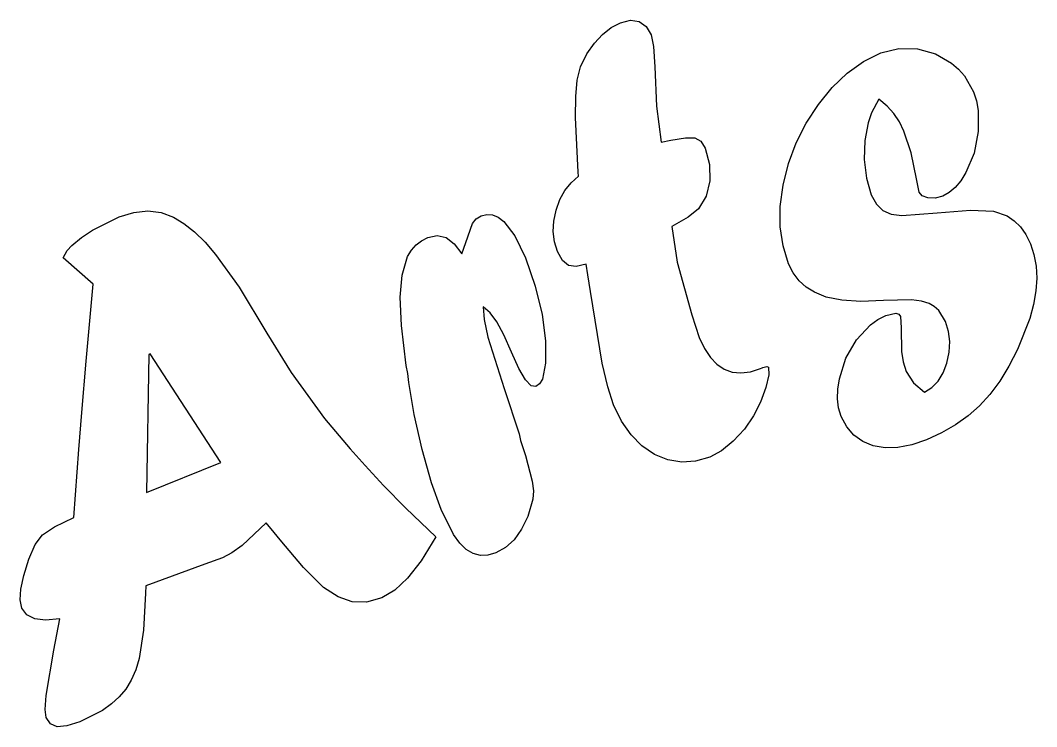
# Model space of a CAD drawing. Extents: x 369 to 1749, y 306 to 919.
# Drawn here: x 368.5 to 489.6, y 550.9 to 635 of the extents above; entities that cross this region are included whole.
import ezdxf

# ---------------------------------------------------------------- set-up
doc = ezdxf.new("R2010")
doc.units = 0

msp = doc.modelspace()

# ---------------------------------------------------------------- linework, layer by layer
at = {"layer": 'Layer 1'}
for p, q in [((438.900261, 634.135849), (439.979616, 634.702177)), ((439.979616, 634.702177), (441.191938, 635.004833)), ((441.191938, 635.004833), (442.226906, 634.857603)), ((442.226906, 634.857603), (443.060936, 634.271921)), ((436.900521, 632.295984), (437.873896, 633.333784)), ((437.873896, 633.333784), (438.900261, 634.135849)), ((443.060936, 634.271921), (443.670456, 633.259223)), ((443.670456, 633.259223), (443.938411, 631.898031)), ((435.980136, 631.022447), (436.900521, 632.295984)), ((443.938411, 631.898031), (444.069505, 629.473433)), ((435.231736, 629.459065), (435.980136, 631.022447)), ((468.937922, 630.082954), (471.01288, 631.118653)), ((471.01288, 631.118653), (473.139115, 631.665945)), ((473.139115, 631.665945), (475.35464, 631.619504)), ((475.35464, 631.619504), (477.500923, 631.020039)), ((477.500923, 631.020039), (479.41943, 629.908244)), ((444.069505, 629.473433), (444.293103, 624.76607)), ((467.006387, 628.716956), (468.937922, 630.082954)), ((479.41943, 629.908244), (480.255551, 629.194794)), ((434.834566, 627.870137), (435.231736, 629.459065)), ((465.218277, 627.020659), (467.006387, 628.716956)), ((480.255551, 629.194794), (480.973962, 628.386364)), ((480.973962, 628.386364), (482.05766, 626.484564)), ((434.673694, 625.920346), (434.834566, 627.870137)), ((434.640741, 623.444982), (434.673694, 625.920346)), ((463.57359, 624.994063), (465.218277, 627.020659)), ((482.05766, 626.484564), (482.404965, 625.418021)), ((444.293103, 624.76607), (444.829837, 620.500663)), ((462.125196, 622.763599), (463.57359, 624.994063)), ((470.785449, 625.608951), (469.914254, 623.974776)), ((471.742079, 624.802637), (470.785449, 625.608951)), ((472.557015, 623.902113), (471.742079, 624.802637)), ((482.404965, 625.418021), (482.613223, 624.274094)), ((434.958596, 616.917537), (434.640741, 623.444982)), ((469.914254, 623.974776), (469.493589, 622.817271)), ((473.230259, 622.907382), (472.557015, 623.902113)), ((482.613223, 624.274094), (482.612601, 621.754084)), ((460.940605, 620.419635), (462.125196, 622.763599)), ((469.493589, 622.817271), (469.08329, 620.677068)), ((473.761809, 621.818441), (473.230259, 622.907382)), ((445.990917, 620.719547), (447.751634, 621.024117)), ((447.751634, 621.024117), (448.867527, 621.004196)), ((448.867527, 621.004196), (449.561364, 620.624133)), ((474.599403, 619.239391), (473.761809, 621.818441)), ((482.612601, 621.754084), (482.106223, 619.196956)), ((444.829837, 620.500663), (445.990917, 620.719547)), ((449.561364, 620.624133), (450.085157, 619.776146)), ((460.019816, 617.962174), (460.940605, 620.419635)), ((469.08329, 620.677068), (469.037183, 618.432581)), ((450.085157, 619.776146), (450.611514, 617.847806)), ((475.240109, 616.118541), (474.599403, 619.239391)), ((482.106223, 619.196956), (481.144611, 616.875174)), ((450.611514, 617.847806), (450.640281, 615.885666)), ((459.36283, 615.391213), (460.019816, 617.962174)), ((469.037183, 618.432581), (469.287839, 616.203458)), ((434.120172, 615.669397), (435.00394, 616.432007)), ((435.004, 616.432), (434.958596, 616.917537)), ((435.00394, 616.432007), (435.004, 616.432)), ((469.287839, 616.203458), (469.86866, 614.234211)), ((481.144611, 616.875174), (480.532546, 615.892033)), ((433.378237, 614.743827), (434.120172, 615.669397)), ((450.640281, 615.885666), (450.194269, 614.066948)), ((459.022734, 612.838522), (459.36283, 615.391213)), ((475.579561, 614.534371), (475.240109, 616.118541)), ((479.867681, 615.097459), (479.150016, 614.491453)), ((480.532546, 615.892033), (479.867681, 615.097459)), ((432.778137, 613.655297), (433.378237, 614.743827)), ((450.194269, 614.066948), (449.296291, 612.568896)), ((469.86866, 614.234211), (470.474088, 613.114869)), ((475.939629, 614.113443), (475.579561, 614.534371)), ((476.610311, 613.860478), (475.939629, 614.113443)), ((477.481879, 613.835965), (476.610311, 613.860478)), ((478.379551, 614.074014), (477.481879, 613.835965)), ((479.150016, 614.491453), (478.379551, 614.074014)), ((432.31987, 612.403807), (432.778137, 613.655297)), ((449.296291, 612.568896), (448.072399, 611.547615)), ((459.020083, 610.422678), (459.022734, 612.838522)), ((470.474088, 613.114869), (471.23734, 612.353501)), ((377.11686, 610.028458), (380.30683, 611.59507)), ((380.30683, 611.59507), (382.051652, 612.137296)), ((382.051652, 612.137296), (383.70837, 612.313074)), ((383.70837, 612.313074), (385.276983, 612.122405)), ((385.276983, 612.122405), (386.75749, 611.565287)), ((386.75749, 611.565287), (388.006941, 610.801605)), ((422.36495, 610.802102), (422.794377, 611.354216)), ((422.794377, 611.354216), (423.39287, 611.722915)), ((423.39287, 611.722915), (424.087301, 611.892979)), ((424.087301, 611.892979), (424.772019, 611.836)), ((424.772019, 611.836), (425.447025, 611.551979)), ((425.447025, 611.551979), (426.112318, 611.040915)), ((432.052758, 611.101224), (432.31987, 612.403807)), ((448.072399, 611.547615), (446.108621, 610.436266)), ((471.23734, 612.353501), (472.238078, 611.940412)), ((472.238078, 611.940412), (473.52021, 611.767425)), ((473.52021, 611.767425), (477.7107, 612.080947)), ((477.7107, 612.080947), (481.677637, 612.408798)), ((481.677637, 612.408798), (484.41025, 612.278085)), ((484.41025, 612.278085), (486.03779, 611.72022)), ((486.03779, 611.72022), (486.900286, 611.146082)), ((388.006941, 610.801605), (389.259585, 609.80824)), ((421.574097, 608.549572), (422.36495, 610.802102)), ((426.112318, 611.040915), (427.413764, 609.33766)), ((431.993593, 609.846225), (432.052758, 611.101224)), ((446.108621, 610.436266), (446.730323, 606.194816)), ((459.354879, 608.143682), (459.020083, 610.422678)), ((486.900286, 611.146082), (487.652163, 610.401096)), ((487.652163, 610.401096), (488.293421, 609.485262)), ((374.63743, 608.20404), (375.788328, 609.148474)), ((375.788328, 609.148474), (377.11686, 610.028458)), ((389.259585, 609.80824), (390.515421, 608.58519)), ((416.302285, 608.766075), (417.050485, 609.150862)), ((417.050485, 609.150862), (418.169899, 609.379094)), ((418.169899, 609.379094), (419.218863, 609.1273)), ((419.218863, 609.1273), (420.197374, 608.395479)), ((427.413764, 609.33766), (428.67636, 606.726235)), ((432.142375, 608.638809), (431.993593, 609.846225)), ((488.293421, 609.485262), (488.82406, 608.39858)), ((374.105133, 607.578715), (374.63743, 608.20404)), ((390.515421, 608.58519), (391.77445, 607.132457)), ((415.097875, 607.62671), (415.651415, 608.258025)), ((415.651415, 608.258025), (416.302285, 608.766075)), ((420.197374, 608.395479), (421.105435, 607.183632)), ((421.105435, 607.183632), (421.574097, 608.549572)), ((432.499104, 607.478977), (432.142375, 608.638809)), ((460.027121, 606.001533), (459.354879, 608.143682)), ((488.82406, 608.39858), (489.243057, 607.114388)), ((373.60449, 606.73525), (374.105133, 607.578715)), ((377.19733, 603.57271), (373.60449, 606.73525)), ((391.77445, 607.132457), (394.56218, 603.22346)), ((413.996357, 604.657627), (414.641665, 606.872132)), ((414.641665, 606.872132), (415.097875, 607.62671)), ((428.67636, 606.726235), (429.851968, 603.360353)), ((433.090725, 606.417026), (432.499104, 607.478977)), ((489.243057, 607.114388), (489.490886, 605.750282)), ((433.812554, 605.827837), (433.090725, 606.417026)), ((434.731659, 605.686118), (433.812554, 605.827837)), ((435.915114, 605.966568), (434.731659, 605.686118)), ((436.122933, 604.706978), (435.915114, 605.966568)), ((446.730323, 606.194816), (448.507663, 599.944266)), ((460.570159, 604.925128), (460.027121, 606.001533)), ((489.490886, 605.750282), (489.56755, 604.306263)), ((413.752592, 602.060012), (413.996357, 604.657627)), ((436.43138, 602.732268), (436.122933, 604.706978)), ((461.263243, 604.004063), (460.570159, 604.925128)), ((489.56755, 604.306263), (489.473046, 602.78233)), ((376.365688, 594.416277), (377.197333, 603.572687)), ((377.197333, 603.572687), (377.19733, 603.57271)), ((394.56218, 603.22346), (397.88287, 597.766767)), ((429.851968, 603.360353), (430.65845, 599.970765)), ((462.106374, 603.238338), (461.263243, 604.004063)), ((463.099551, 602.627953), (462.106374, 603.238338)), ((413.905792, 598.64697), (413.752592, 602.060012)), ((437.81624, 594.180748), (436.43138, 602.732268)), ((464.512568, 602.032968), (463.099551, 602.627953)), ((466.356761, 601.670583), (464.512568, 602.032968)), ((468.632128, 601.540798), (466.356761, 601.670583)), ((471.338671, 601.643613), (468.632128, 601.540798)), ((474.667693, 601.72327), (471.338671, 601.643613)), ((475.865369, 601.565906), (474.667693, 601.72327)), ((489.473046, 602.78233), (489.194677, 601.18646)), ((424.466783, 600.179063), (423.65027, 600.908335)), ((423.65027, 600.908335), (423.746226, 599.393399)), ((476.751821, 601.27708), (475.865369, 601.565906)), ((477.371058, 600.935006), (476.751821, 601.27708)), ((477.905302, 600.463975), (477.371058, 600.935006)), ((478.718811, 599.13504), (477.905302, 600.463975)), ((489.194677, 601.18646), (488.734368, 599.49056)), ((423.746226, 599.393399), (424.19082, 597.26392)), ((425.26125, 599.083885), (424.466783, 600.179063)), ((430.65845, 599.970765), (431.073922, 596.82157)), ((448.507663, 599.944266), (449.380177, 597.232396)), ((469.758595, 598.745567), (470.656664, 599.385362)), ((470.656664, 599.385362), (471.606523, 599.862427)), ((471.606523, 599.862427), (472.777373, 600.127266)), ((472.777373, 600.127266), (473.143213, 600.013152)), ((473.143213, 600.013152), (473.362663, 599.734681)), ((473.362663, 599.734681), (473.422477, 598.373071)), ((488.734368, 599.49056), (487.267936, 595.79867)), ((414.480621, 593.914062), (413.905792, 598.64697)), ((426.10358, 597.567155), (425.26125, 599.083885)), ((468.117833, 596.977787), (469.758595, 598.745567)), ((473.422477, 598.373071), (473.454686, 595.561903)), ((479.078993, 597.960858), (478.718811, 599.13504)), ((397.88287, 597.766767), (400.7761, 593.060637)), ((424.19082, 597.26392), (426.12592, 591.161335)), ((427.02788, 595.474725), (426.10358, 597.567155)), ((431.073922, 596.82157), (431.0765, 594.176865)), ((449.380177, 597.232396), (449.999533, 595.928403)), ((466.852578, 594.774347), (468.117833, 596.977787)), ((479.223507, 596.74646), (479.078993, 597.960858)), ((449.999533, 595.928403), (450.702185, 594.865545)), ((479.152353, 595.491847), (479.223507, 596.74646)), ((487.267936, 595.79867), (486.259045, 593.809431)), ((375.843785, 588.325197), (376.365688, 594.416277)), ((383.841, 595.222), (383.545718, 578.7658)), ((383.97057, 595.2742), (383.841, 595.222)), ((392.392, 582.353), (383.97057, 595.2742)), ((427.894796, 593.529636), (427.02788, 595.474725)), ((450.702185, 594.865545), (451.488135, 594.043822)), ((466.066143, 592.324127), (466.852578, 594.774347)), ((473.454686, 595.561903), (473.678465, 594.327157)), ((478.86553, 594.19702), (479.152353, 595.491847)), ((414.65111, 592.9333), (414.480621, 593.914062)), ((428.667355, 592.202468), (427.894796, 593.529636)), ((431.0765, 594.176865), (430.70405, 592.293488)), ((438.472868, 591.370828), (437.81624, 594.180748)), ((451.488135, 594.043822), (452.357382, 593.463233)), ((452.357382, 593.463233), (453.309925, 593.12378)), ((454.345765, 593.02546), (455.464903, 593.168276)), ((455.464903, 593.168276), (456.667337, 593.552226)), ((456.667337, 593.552226), (456.863, 593.632)), ((456.863, 593.632), (456.96, 593.671)), ((456.96, 593.671), (457.421025, 593.794968)), ((457.421025, 593.794968), (457.633202, 593.692031)), ((457.633202, 593.692031), (457.671188, 592.804523)), ((473.678465, 594.327157), (474.040693, 593.206301)), ((474.040693, 593.206301), (474.892408, 591.829868)), ((478.410836, 593.0126), (478.86553, 594.19702)), ((486.259045, 593.809431), (485.170123, 592.029215)), ((400.7761, 593.060637), (404.72934, 587.608487)), ((414.771171, 591.89009), (414.65111, 592.9333)), ((429.345556, 591.493221), (428.667355, 592.202468)), ((430.70405, 592.293488), (430.367, 591.723718)), ((453.309925, 593.12378), (454.345765, 593.02546)), ((457.671188, 592.804523), (457.31713, 591.296071)), ((465.869785, 591.092231), (466.066143, 592.324127)), ((477.087571, 591.27909), (477.818182, 592.039957)), ((477.818182, 592.039957), (478.410836, 593.0126)), ((485.170123, 592.029215), (484.00117, 590.458021)), ((415.433641, 588.08514), (414.771171, 591.89009)), ((426.12592, 591.161335), (427.936, 585.763975)), ((429.9294, 591.401895), (429.345556, 591.493221)), ((430.367, 591.723718), (429.9294, 591.401895)), ((439.17926, 589.232028), (438.472868, 591.370828)), ((457.31713, 591.296071), (456.67722, 589.535211)), ((465.842355, 589.934092), (465.869785, 591.092231)), ((474.892408, 591.829868), (476.219013, 590.730011)), ((476.219, 590.73), (477.087571, 591.27909)), ((456.67722, 589.535211), (455.85766, 587.890471)), ((465.983852, 588.849711), (465.842355, 589.934092)), ((476.219013, 590.730011), (476.219, 590.73)), ((484.00117, 590.458021), (482.752186, 589.09585)), ((375.481658, 583.894757), (375.843785, 588.325197)), ((440.124939, 587.279509), (439.17926, 589.232028)), ((466.294276, 587.839087), (465.983852, 588.849711)), ((482.752186, 589.09585), (481.390546, 587.900594)), ((404.72934, 587.608487), (407.79195, 583.978947)), ((416.385451, 583.89357), (415.433641, 588.08514)), ((441.250788, 585.641531), (440.124939, 587.279509)), ((455.85766, 587.890471), (454.756396, 586.309984)), ((466.948862, 586.592688), (466.294276, 587.839087)), ((481.390546, 587.900594), (479.883606, 586.830147)), ((454.756396, 586.309984), (453.43728, 584.893121)), ((467.801081, 585.59442), (466.948862, 586.592688)), ((479.883606, 586.830147), (478.231366, 585.884509)), ((427.936, 585.764), (428.09841, 584.989942)), ((427.936, 585.763975), (427.936, 585.764)), ((428.09841, 584.989942), (428.684959, 583.170002)), ((442.556804, 584.318094), (441.250788, 585.641531)), ((453.43728, 584.893121), (452.024732, 583.753339)), ((468.850932, 584.844283), (467.801081, 585.59442)), ((470.098416, 584.342277), (468.850932, 584.844283)), ((476.433826, 585.06368), (474.684008, 584.469559)), ((478.231366, 585.884509), (476.433826, 585.06368)), ((374.899073, 575.805257), (375.481658, 583.894757)), ((407.79195, 583.978947), (409.58826, 581.977677)), ((417.506434, 579.938593), (416.385451, 583.89357)), ((444.04299, 583.309198), (442.556804, 584.318094)), ((452.024732, 583.753339), (450.64319, 583.004091)), ((471.516303, 584.108857), (470.098416, 584.342277)), ((473.044834, 584.151284), (471.516303, 584.108857)), ((474.684008, 584.469559), (473.044834, 584.151284)), ((383.545718, 578.7658), (392.392, 582.353)), ((428.684959, 583.170002), (429.497226, 580.139722)), ((445.649904, 582.656358), (444.04299, 583.309198)), ((447.285575, 582.387893), (445.649904, 582.656358)), ((448.950004, 582.503804), (447.285575, 582.387893)), ((450.64319, 583.004091), (448.950004, 582.503804)), ((409.58826, 581.977677), (411.75523, 579.622767)), ((418.640621, 576.7449), (417.506434, 579.938593)), ((429.497226, 580.139722), (429.629459, 578.996467)), ((411.75523, 579.622767), (414.42863, 576.906285)), ((429.629459, 578.996467), (429.574725, 577.987362)), ((429.574725, 577.987362), (428.967671, 575.935352)), ((414.42863, 576.906285), (418.02059, 573.512417)), ((420.104154, 573.789753), (418.640621, 576.7449)), ((372.571456, 574.703843), (374.899073, 575.805257)), ((397.800681, 575.181598), (394.955564, 572.484453)), ((398.732125, 574.005478), (397.800681, 575.181598)), ((428.967671, 575.935352), (428.207184, 574.39594)), ((371.153673, 573.740417), (372.571456, 574.703843)), ((399.46689, 573.127565), (398.732125, 574.005478)), ((420.858594, 572.746581), (420.104154, 573.789753)), ((428.207184, 574.39594), (427.320144, 573.156922)), ((369.521973, 570.852927), (370.273263, 572.59596)), ((370.273263, 572.59596), (371.153673, 573.740417)), ((402.23486, 569.850993), (399.46689, 573.127565)), ((418.02059, 573.512417), (416.242142, 570.659905)), ((421.628151, 571.99301), (420.858594, 572.746581)), ((427.320144, 573.156922), (426.306549, 572.2183)), ((393.715752, 571.59583), (392.597771, 571.013838)), ((394.955564, 572.484453), (393.715752, 571.59583)), ((422.444323, 571.515574), (421.628151, 571.99301)), ((423.306089, 571.287606), (422.444323, 571.515574)), ((425.166401, 571.580072), (424.213448, 571.309105)), ((426.306549, 572.2183), (425.166401, 571.580072)), ((368.92358, 568.896299), (369.521973, 570.852927)), ((390.486921, 570.241804), (383.471331, 567.648724)), ((392.597771, 571.013838), (390.486921, 570.241804)), ((416.242142, 570.659905), (414.6452, 568.573927)), ((424.213448, 571.309105), (423.306089, 571.287606)), ((404.64451, 567.458015), (402.23486, 569.850993)), ((368.588089, 567.272012), (368.92358, 568.896299)), ((414.6452, 568.573927), (413.125258, 567.138615)), ((368.515499, 565.980069), (368.588089, 567.272012)), ((383.438591, 566.795526), (383.188669, 562.368586)), ((383.471331, 567.648724), (383.438591, 566.795526)), ((406.374785, 566.343377), (404.64451, 567.458015)), ((413.125258, 567.138615), (411.57781, 566.238097)), ((368.705811, 565.020467), (368.515499, 565.980069)), ((408.02145, 565.761775), (406.374785, 566.343377)), ((409.729235, 565.729912), (408.02145, 565.761775)), ((411.57781, 566.238097), (409.729235, 565.729912)), ((369.283067, 564.209915), (368.705811, 565.020467)), ((370.225056, 563.725757), (369.283067, 564.209915)), ((371.531777, 563.567995), (370.225056, 563.725757)), ((373.203231, 563.736627), (371.531777, 563.567995)), ((372.516071, 560.014287), (373.203231, 563.736627)), ((383.188669, 562.368586), (382.65933, 559.004226)), ((371.587817, 554.59834), (372.516071, 560.014287)), ((382.65933, 559.004226), (382.261407, 557.656471)), ((382.261407, 557.656471), (381.736684, 556.446274)), ((381.736684, 556.446274), (381.085162, 555.373636)), ((371.476413, 552.946818), (371.587817, 554.59834)), ((380.30684, 554.438556), (379.393482, 553.608827)), ((381.085162, 555.373636), (380.30684, 554.438556)), ((379.393482, 553.608827), (378.304317, 552.839039)), ((371.60016, 551.999597), (371.476413, 552.946818)), ((372.127222, 551.236931), (371.60016, 551.999597)), ((378.304317, 552.839039), (375.59857, 551.479286)), ((372.91863, 550.896437), (372.127222, 551.236931)), ((374.05041, 550.977444), (372.91863, 550.896437)), ((375.59857, 551.479286), (374.05041, 550.977444))]:
    msp.add_line(p, q, dxfattribs=at)

doc.saveas('drawing.dxf')
